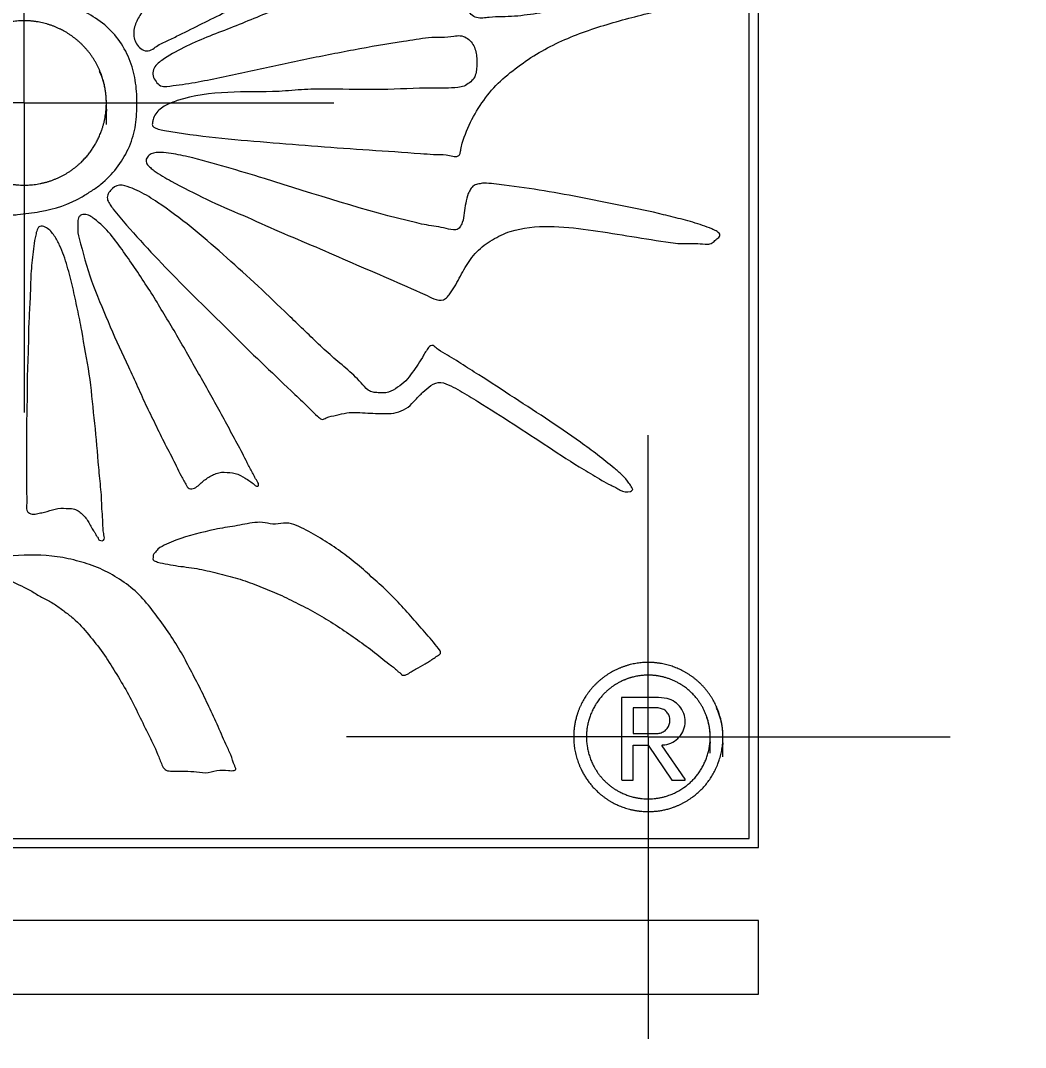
# Model space of a CAD drawing. Header units: millimetres. Extents: x -551 to 210, y 0 to 297.
# Drawn here: x 88.36 to 99.42, y 140.27 to 151.57 of the extents above; entities that cross this region are included whole.
import ezdxf

# ---------------------------------------------------------------- set-up
doc = ezdxf.new("R2010")
doc.units = ezdxf.units.MM
doc.styles.add('SLDTEXTSTYLE2', font='TXT', dxfattribs={"width": 0.605})
doc.dimstyles.new('SLDDIMSTYLE3', dxfattribs={"dimtxt": 2.568319, "dimasz": 2.568319, "dimexe": 0, "dimexo": 0.0625, "dimgap": 0.64208, "dimtad": 2, "dimrnd": 1e-09, "dimzin": 12, "dimdsep": 46, "dimtxsty": 'SLDTEXTSTYLE2', "dimblk1": 'NONE', "dimblk2": 'NONE', "dimsah": 1, "dimcen": 0.09, "dimadec": 0, "dimazin": 0, "dimtfac": 1, "dimtofl": 0, "dimtmove": 0, "dimatfit": 3, "dimldrblk": 'NONE', "dimfxl": 1, "dimtolj": 1, "dimtzin": 12, "dimarcsym": 0})

# ---------------------------------------------------------------- blocks, each defined once
blk = doc.blocks.new('SW_CENTERMARKSYMBOL_4')
at = {"color": 0, "linetype": 'Continuous', "lineweight": 0}
for p, q in [((0, 2.5), (0, 3.321)), ((0, 0), (0, 2.5)), ((-2.5, 0), (-3.321, 0)), ((0, 0), (-2.5, 0)), ((0, 0), (0, -2.5)), ((0, 0), (2.5, 0)), ((2.5, 0), (3.321, 0)), ((0, -2.5), (0, -3.321))]:
    blk.add_line(p, q, dxfattribs=at)
blk = doc.blocks.new('SW_CENTERMARKSYMBOL_5')
at = {"color": 0, "linetype": 'Continuous', "lineweight": 0}
for p, q in [((0, 2.5), (0, 3.405)), ((0, 0), (0, 2.5)), ((-2.5, 0), (-3.405, 0)), ((0, 0), (-2.5, 0)), ((0, 0), (0, -2.5)), ((0, 0), (2.5, 0)), ((2.5, 0), (3.405, 0)), ((0, -2.5), (0, -3.405))]:
    blk.add_line(p, q, dxfattribs=at)
blk = doc.blocks.new('*D14')
at = {"color": 7, "linetype": 'Continuous', "lineweight": 0, "attachment_point": 1, "rotation": 357.2491, "style": 'SLDTEXTSTYLE2'}
for s, insert, char_height in [('R', (137.481, 203.591), 2.646), ('719.48', (140.025, 203.469), 2.6458)]:
    blk.add_mtext(s, dxfattribs=dict(at, insert=insert, char_height=char_height))
blk = doc.blocks.new('_NONE')

msp = doc.modelspace()

# ---------------------------------------------------------------- linework, layer by layer
at = {"color": 7, "linetype": 'Continuous', "lineweight": 15}
for p, q in [((96.478, 142.471), (96.478, 158.847)), ((96.378, 142.571), (96.378, 158.747)), ((94.972, 144.123), (94.972, 143.217)), ((95.379, 144.123), (94.972, 144.123)), ((95.476, 144.111), (95.379, 144.123)), ((95.362, 144.008), (95.101, 144.009)), ((95.101, 144.009), (95.101, 143.727)), ((95.101, 143.727), (95.363, 143.727)), ((95.101, 143.596), (95.266, 143.596)), ((95.101, 143.211), (95.101, 143.596)), ((95.266, 143.596), (95.524, 143.211)), ((95.419, 143.596), (95.424, 143.6)), ((95.419, 143.589), (95.419, 143.596)), ((95.671, 143.223), (95.419, 143.589)), ((94.972, 143.217), (94.978, 143.211)), ((94.978, 143.211), (95.101, 143.211)), ((95.524, 143.211), (95.671, 143.211)), ((95.671, 143.211), (95.671, 143.223)), ((80.201, 142.571), (96.378, 142.571)), ((80.101, 142.471), (96.478, 142.471)), ((96.478, 141.669), (80.101, 141.669)), ((96.478, 140.859), (96.478, 141.669)), ((80.101, 140.859), (96.478, 140.859))]:
    msp.add_line(p, q, dxfattribs=at)
for points, knots in [([(87.667, 149.325), (87.676, 149.343), (87.687, 149.361), (87.715, 149.39), (87.731, 149.404), (87.756, 149.437), (87.767, 149.455), (87.795, 149.484), (87.814, 149.496), (87.854, 149.507), (87.876, 149.505), (87.916, 149.493), (87.936, 149.486), (87.996, 149.47), (88.037, 149.465), (88.12, 149.458), (88.162, 149.453), (88.224, 149.44), (88.245, 149.436), (88.286, 149.434), (88.307, 149.435), (88.369, 149.442), (88.409, 149.45), (88.492, 149.459), (88.533, 149.463), (88.738, 149.499), (88.895, 149.55), (89.073, 149.655), (89.108, 149.678), (89.179, 149.722), (89.213, 149.746), (89.306, 149.825), (89.366, 149.883), (89.467, 150.014), (89.51, 150.084), (89.58, 150.233), (89.606, 150.313), (89.634, 150.475), (89.639, 150.557), (89.643, 150.721), (89.639, 150.804), (89.615, 150.966), (89.597, 151.045), (89.539, 151.2), (89.5, 151.274), (89.406, 151.409), (89.35, 151.472), (89.223, 151.578), (89.152, 151.622), (89.007, 151.703), (88.934, 151.741), (88.781, 151.8), (88.702, 151.823), (88.537, 151.851), (88.453, 151.861), (88.287, 151.867), (88.204, 151.86), (88.08, 151.84), (88.039, 151.828), (87.959, 151.8), (87.919, 151.787), (87.803, 151.738), (87.731, 151.692), (87.63, 151.614), (87.598, 151.587), (87.529, 151.537), (87.493, 151.514), (87.422, 151.467), (87.384, 151.445), (87.32, 151.445), (87.299, 151.449), (87.26, 151.465), (87.242, 151.478), (87.155, 151.537), (87.088, 151.589), (86.955, 151.692), (86.888, 151.744), (86.758, 151.851), (86.692, 151.904), (86.565, 152.014), (86.501, 152.07), (86.304, 152.229), (86.178, 152.341), (85.923, 152.562), (85.794, 152.67), (85.604, 152.837), (85.539, 152.891), (85.412, 153.002), (85.348, 153.057), (85.153, 153.218), (85.029, 153.332), (84.837, 153.497), (84.772, 153.551), (84.644, 153.661), (84.583, 153.719), (84.485, 153.799), (84.448, 153.821), (84.403, 153.866), (84.391, 153.884), (84.369, 153.907), (84.361, 153.914), (84.342, 153.923), (84.331, 153.924), (84.28, 153.917), (84.24, 153.903), (84.179, 153.888), (84.159, 153.882), (84.131, 153.866), (84.123, 153.86), (84.109, 153.844), (84.102, 153.836), (84.073, 153.825), (84.051, 153.826), (84.009, 153.824), (83.988, 153.821), (83.926, 153.812), (83.884, 153.806), (83.801, 153.805), (83.759, 153.808), (83.675, 153.812), (83.634, 153.816), (83.512, 153.838), (83.43, 153.851), (83.27, 153.89), (83.191, 153.914), (83.035, 153.963), (82.956, 153.989), (82.801, 154.045), (82.725, 154.076), (82.494, 154.168), (82.343, 154.236), (82.118, 154.338), (82.042, 154.372), (81.891, 154.44), (81.816, 154.473), (81.705, 154.528), (81.668, 154.547), (81.61, 154.57), (81.59, 154.577), (81.563, 154.59), (81.554, 154.596), (81.536, 154.607), (81.526, 154.614), (81.507, 154.606), (81.504, 154.594), (81.499, 154.575), (81.498, 154.565), (81.495, 154.534), (81.494, 154.514), (81.491, 154.453), (81.484, 154.413), (81.469, 154.334), (81.461, 154.294), (81.447, 154.214), (81.439, 154.174), (81.413, 154.097), (81.398, 154.06), (81.382, 153.98), (81.378, 153.939), (81.341, 153.824), (81.292, 153.754), (81.22, 153.606), (81.188, 153.53), (81.116, 153.382), (81.081, 153.307), (81.013, 153.157), (80.978, 153.082), (80.917, 152.93), (80.89, 152.852), (80.842, 152.694), (80.82, 152.613), (80.805, 152.489), (80.804, 152.447), (80.806, 152.364), (80.806, 152.322), (80.807, 152.26), (80.808, 152.239), (80.822, 152.2), (80.835, 152.183), (80.881, 152.141), (80.921, 152.124), (81.001, 152.105), (81.043, 152.102), (81.126, 152.096), (81.168, 152.093), (81.292, 152.083), (81.376, 152.078), (81.625, 152.072), (81.792, 152.077), (82.124, 152.093), (82.29, 152.106), (82.537, 152.145), (82.619, 152.163), (82.782, 152.202), (82.863, 152.222), (83.021, 152.276), (83.099, 152.307), (83.214, 152.358), (83.252, 152.376), (83.323, 152.42), (83.357, 152.444), (83.427, 152.49), (83.463, 152.511), (83.542, 152.54), (83.585, 152.545), (83.666, 152.526), (83.704, 152.507), (83.782, 152.477), (83.823, 152.466), (83.942, 152.426), (84.02, 152.397), (84.176, 152.339), (84.255, 152.31), (84.646, 152.164), (84.956, 152.038), (85.422, 151.854), (85.576, 151.791), (85.808, 151.696), (85.885, 151.665), (86.039, 151.598), (86.115, 151.563), (86.267, 151.495), (86.342, 151.459), (86.492, 151.384), (86.567, 151.347), (86.674, 151.282), (86.709, 151.259), (86.779, 151.213), (86.814, 151.19), (86.863, 151.151), (86.879, 151.135), (86.889, 151.095), (86.883, 151.069), (86.846, 151.049), (86.824, 151.051), (86.782, 151.057), (86.762, 151.063), (86.702, 151.082), (86.664, 151.098), (86.586, 151.128), (86.547, 151.143), (86.429, 151.186), (86.352, 151.217), (86.12, 151.312), (85.965, 151.372), (85.501, 151.561), (85.191, 151.684), (84.724, 151.864), (84.568, 151.922), (84.257, 152.044), (84.1, 152.101), (83.905, 152.175), (83.866, 152.188), (83.786, 152.213), (83.746, 152.226), (83.671, 152.261), (83.636, 152.283), (83.578, 152.307), (83.558, 152.313), (83.517, 152.315), (83.496, 152.31), (83.458, 152.293), (83.44, 152.282), (83.403, 152.264), (83.384, 152.256), (83.326, 152.232), (83.287, 152.219), (83.171, 152.174), (83.094, 152.142), (82.979, 152.093), (82.941, 152.076), (82.864, 152.043), (82.825, 152.029), (82.742, 152.019), (82.7, 152.017), (82.616, 152.01), (82.574, 152.007), (82.448, 151.998), (82.364, 151.994), (82.195, 151.996), (82.111, 151.999), (81.985, 151.988), (81.943, 151.983), (81.858, 151.978), (81.816, 151.977), (81.69, 151.976), (81.606, 151.977), (81.437, 151.972), (81.353, 151.968), (81.184, 151.961), (81.1, 151.958), (80.974, 151.95), (80.932, 151.947), (80.848, 151.936), (80.807, 151.929), (80.744, 151.926), (80.723, 151.925), (80.681, 151.919), (80.657, 151.915), (80.638, 151.89), (80.638, 151.879), (80.642, 151.858), (80.645, 151.848), (80.657, 151.819), (80.665, 151.8), (80.703, 151.702), (80.722, 151.62), (80.74, 151.496), (80.744, 151.454), (80.748, 151.371), (80.748, 151.328), (80.729, 151.206), (80.696, 151.131), (80.63, 150.98), (80.599, 150.904), (80.544, 150.75), (80.523, 150.668), (80.524, 150.506), (80.535, 150.426), (80.554, 150.306), (80.56, 150.266), (80.578, 150.187), (80.59, 150.148), (80.626, 150.032), (80.646, 149.953), (80.699, 149.8), (80.736, 149.727), (80.765, 149.63), (80.771, 149.611), (80.795, 149.577), (80.815, 149.567), (80.877, 149.557), (80.918, 149.565), (81.039, 149.593), (81.117, 149.62), (81.271, 149.676), (81.346, 149.708), (81.497, 149.773), (81.572, 149.806), (81.721, 149.875), (81.797, 149.908), (81.871, 149.943)], [0, 0, 0, 0, 0.001953, 0.001953, 0.003906, 0.003906, 0.005859, 0.005859, 0.007813, 0.007813, 0.009766, 0.009766, 0.011719, 0.011719, 0.015625, 0.015625, 0.019531, 0.019531, 0.021484, 0.021484, 0.023438, 0.023438, 0.027344, 0.027344, 0.03125, 0.03125, 0.046875, 0.046875, 0.050781, 0.050781, 0.054688, 0.054688, 0.0625, 0.0625, 0.070313, 0.070313, 0.078125, 0.078125, 0.085938, 0.085938, 0.09375, 0.09375, 0.101563, 0.101563, 0.109375, 0.109375, 0.117188, 0.117188, 0.125, 0.125, 0.132813, 0.132813, 0.140625, 0.140625, 0.148438, 0.148438, 0.15625, 0.15625, 0.160156, 0.160156, 0.164063, 0.164063, 0.171875, 0.171875, 0.175781, 0.175781, 0.179688, 0.179688, 0.183594, 0.183594, 0.185547, 0.185547, 0.1875, 0.1875, 0.195313, 0.195313, 0.203125, 0.203125, 0.210938, 0.210938, 0.21875, 0.21875, 0.234375, 0.234375, 0.25, 0.25, 0.257813, 0.257813, 0.265625, 0.265625, 0.28125, 0.28125, 0.289063, 0.289063, 0.296875, 0.296875, 0.300781, 0.300781, 0.302734, 0.302734, 0.303711, 0.303711, 0.304688, 0.304688, 0.308594, 0.308594, 0.310547, 0.310547, 0.311523, 0.311523, 0.3125, 0.3125, 0.314453, 0.314453, 0.316406, 0.316406, 0.320313, 0.320313, 0.324219, 0.324219, 0.328125, 0.328125, 0.335938, 0.335938, 0.34375, 0.34375, 0.351563, 0.351563, 0.359375, 0.359375, 0.375, 0.375, 0.382813, 0.382813, 0.390625, 0.390625, 0.394531, 0.394531, 0.396484, 0.396484, 0.397461, 0.397461, 0.398438, 0.398438, 0.399414, 0.399414, 0.400391, 0.400391, 0.402344, 0.402344, 0.40625, 0.40625, 0.410156, 0.410156, 0.414063, 0.414063, 0.417969, 0.417969, 0.421875, 0.421875, 0.429688, 0.429688, 0.4375, 0.4375, 0.445313, 0.445313, 0.453125, 0.453125, 0.460938, 0.460938, 0.46875, 0.46875, 0.472656, 0.472656, 0.476562, 0.476562, 0.478516, 0.478516, 0.480469, 0.480469, 0.484375, 0.484375, 0.488281, 0.488281, 0.492187, 0.492187, 0.5, 0.5, 0.515625, 0.515625, 0.53125, 0.53125, 0.539062, 0.539062, 0.546875, 0.546875, 0.554687, 0.554687, 0.558594, 0.558594, 0.5625, 0.5625, 0.566406, 0.566406, 0.570312, 0.570312, 0.574219, 0.574219, 0.578125, 0.578125, 0.585937, 0.585937, 0.59375, 0.59375, 0.625, 0.625, 0.640625, 0.640625, 0.648437, 0.648437, 0.65625, 0.65625, 0.664062, 0.664062, 0.671875, 0.671875, 0.675781, 0.675781, 0.679687, 0.679687, 0.681641, 0.681641, 0.683594, 0.683594, 0.685547, 0.685547, 0.6875, 0.6875, 0.691406, 0.691406, 0.695312, 0.695312, 0.703125, 0.703125, 0.71875, 0.71875, 0.75, 0.75, 0.765625, 0.765625, 0.78125, 0.78125, 0.785156, 0.785156, 0.789062, 0.789062, 0.792969, 0.792969, 0.794922, 0.794922, 0.796875, 0.796875, 0.798828, 0.798828, 0.800781, 0.800781, 0.804687, 0.804687, 0.8125, 0.8125, 0.816406, 0.816406, 0.820312, 0.820312, 0.824219, 0.824219, 0.828125, 0.828125, 0.835937, 0.835937, 0.84375, 0.84375, 0.847656, 0.847656, 0.851562, 0.851562, 0.859375, 0.859375, 0.867187, 0.867187, 0.875, 0.875, 0.878906, 0.878906, 0.882812, 0.882812, 0.884766, 0.884766, 0.886719, 0.886719, 0.887695, 0.887695, 0.888672, 0.888672, 0.890625, 0.890625, 0.898437, 0.898437, 0.902344, 0.902344, 0.90625, 0.90625, 0.914062, 0.914062, 0.921875, 0.921875, 0.929688, 0.929688, 0.9375, 0.9375, 0.941406, 0.941406, 0.945313, 0.945313, 0.953125, 0.953125, 0.960937, 0.960937, 0.962891, 0.962891, 0.964844, 0.964844, 0.96875, 0.96875, 0.976562, 0.976562, 0.984375, 0.984375, 0.992187, 0.992187, 1, 1, 1, 1]), ([(89.944, 150.363), (90.131, 150.333), (90.318, 150.305), (90.693, 150.265), (90.881, 150.251), (91.257, 150.218), (91.445, 150.204), (91.821, 150.176), (92.009, 150.161), (92.386, 150.136), (92.574, 150.125), (92.809, 150.106), (92.856, 150.103), (92.951, 150.098), (92.998, 150.101), (93.068, 150.09), (93.091, 150.084), (93.127, 150.078), (93.138, 150.076), (93.162, 150.077), (93.175, 150.08), (93.192, 150.096), (93.195, 150.108), (93.201, 150.131), (93.203, 150.143), (93.209, 150.178), (93.214, 150.201), (93.246, 150.315), (93.284, 150.401), (93.37, 150.568), (93.42, 150.648), (93.534, 150.799), (93.597, 150.869), (93.737, 150.994), (93.812, 151.051), (94.042, 151.215), (94.207, 151.304), (94.553, 151.45), (94.733, 151.509), (95.096, 151.612), (95.28, 151.654), (95.552, 151.731), (95.643, 151.757), (95.752, 151.801), (95.774, 151.811), (95.816, 151.832), (95.838, 151.843), (95.862, 151.869), (95.867, 151.88), (95.867, 151.904), (95.864, 151.915), (95.852, 151.948), (95.842, 151.969), (95.813, 152.006), (95.791, 152.017), (95.747, 152.031), (95.724, 152.036), (95.654, 152.04), (95.608, 152.033), (95.517, 152.012), (95.473, 151.999), (95.383, 151.977), (95.337, 151.966), (95.202, 151.932), (95.113, 151.907), (94.933, 151.858), (94.843, 151.835), (94.574, 151.763), (94.394, 151.713), (94.12, 151.661), (94.028, 151.647), (93.889, 151.629), (93.843, 151.624), (93.75, 151.616), (93.703, 151.616), (93.61, 151.615), (93.563, 151.614), (93.47, 151.603), (93.423, 151.594), (93.356, 151.611), (93.335, 151.623), (93.302, 151.656), (93.292, 151.677), (93.268, 151.743), (93.249, 151.785), (93.207, 151.918), (93.191, 152.009), (93.158, 152.191), (93.142, 152.281), (93.115, 152.464), (93.109, 152.556), (93.102, 152.695), (93.099, 152.741), (93.098, 152.834), (93.099, 152.88), (93.118, 152.971), (93.144, 153.011), (93.203, 153.083), (93.236, 153.116), (93.327, 153.222), (93.384, 153.296), (93.511, 153.432), (93.58, 153.494), (93.718, 153.615), (93.789, 153.673), (94.011, 153.837), (94.168, 153.934), (94.411, 154.07), (94.491, 154.116), (94.65, 154.212), (94.728, 154.262), (94.844, 154.338), (94.882, 154.365), (94.927, 154.401), (94.936, 154.408), (94.953, 154.425), (94.959, 154.436), (94.957, 154.47), (94.938, 154.49), (94.871, 154.51), (94.823, 154.5), (94.738, 154.466), (94.697, 154.446), (94.489, 154.351), (94.325, 154.27), (94.08, 154.146), (93.999, 154.104), (93.835, 154.024), (93.753, 153.983), (93.51, 153.857), (93.348, 153.771), (93.104, 153.646), (93.022, 153.606), (92.9, 153.543), (92.861, 153.52), (92.8, 153.488), (92.779, 153.479), (92.748, 153.464), (92.739, 153.457), (92.72, 153.444), (92.707, 153.444), (92.691, 153.461), (92.687, 153.472), (92.675, 153.491), (92.667, 153.5), (92.645, 153.527), (92.631, 153.545), (92.59, 153.6), (92.559, 153.634), (92.499, 153.703), (92.469, 153.738), (92.405, 153.804), (92.375, 153.838), (92.321, 153.881), (92.304, 153.897), (92.28, 153.922), (92.273, 153.93), (92.26, 153.942), (92.256, 153.946), (92.245, 153.951), (92.239, 153.951), (92.225, 153.941), (92.217, 153.932), (92.2, 153.917), (92.191, 153.91), (92.164, 153.887), (92.147, 153.872), (92.062, 153.794), (91.994, 153.733), (91.647, 153.43), (91.361, 153.197), (91.078, 152.961)], [0, 0, 0, 0, 0.03125, 0.03125, 0.0625, 0.0625, 0.09375, 0.09375, 0.125, 0.125, 0.15625, 0.15625, 0.164062, 0.164062, 0.171875, 0.171875, 0.175781, 0.175781, 0.177734, 0.177734, 0.179687, 0.179687, 0.181641, 0.181641, 0.183594, 0.183594, 0.1875, 0.1875, 0.203125, 0.203125, 0.21875, 0.21875, 0.234375, 0.234375, 0.25, 0.25, 0.28125, 0.28125, 0.3125, 0.3125, 0.34375, 0.34375, 0.359375, 0.359375, 0.363281, 0.363281, 0.367187, 0.367187, 0.369141, 0.369141, 0.371094, 0.371094, 0.375, 0.375, 0.378906, 0.378906, 0.382812, 0.382812, 0.390625, 0.390625, 0.398437, 0.398437, 0.40625, 0.40625, 0.421875, 0.421875, 0.4375, 0.4375, 0.46875, 0.46875, 0.484375, 0.484375, 0.492187, 0.492187, 0.5, 0.5, 0.507812, 0.507812, 0.515625, 0.515625, 0.519531, 0.519531, 0.523437, 0.523437, 0.53125, 0.53125, 0.546875, 0.546875, 0.5625, 0.5625, 0.578125, 0.578125, 0.585938, 0.585938, 0.59375, 0.59375, 0.601563, 0.601563, 0.609375, 0.609375, 0.625, 0.625, 0.640625, 0.640625, 0.65625, 0.65625, 0.6875, 0.6875, 0.703125, 0.703125, 0.71875, 0.71875, 0.726563, 0.726563, 0.728516, 0.728516, 0.730469, 0.730469, 0.734375, 0.734375, 0.742188, 0.742188, 0.75, 0.75, 0.78125, 0.78125, 0.796875, 0.796875, 0.8125, 0.8125, 0.84375, 0.84375, 0.859375, 0.859375, 0.867188, 0.867188, 0.871094, 0.871094, 0.873047, 0.873047, 0.875, 0.875, 0.876953, 0.876953, 0.878906, 0.878906, 0.882813, 0.882813, 0.890625, 0.890625, 0.898438, 0.898438, 0.90625, 0.90625, 0.910156, 0.910156, 0.912109, 0.912109, 0.913086, 0.913086, 0.914063, 0.914063, 0.916016, 0.916016, 0.917969, 0.917969, 0.921875, 0.921875, 0.9375, 0.9375, 1, 1, 1, 1]), ([(91.078, 152.961), (90.937, 152.842), (90.797, 152.721), (90.516, 152.479), (90.374, 152.36), (90.096, 152.115), (89.961, 151.989), (89.78, 151.78), (89.721, 151.708), (89.65, 151.589), (89.628, 151.547), (89.603, 151.458), (89.602, 151.41), (89.63, 151.32), (89.658, 151.28), (89.719, 151.243), (89.743, 151.235), (89.789, 151.243), (89.81, 151.256), (89.848, 151.282), (89.867, 151.296), (89.907, 151.32), (89.929, 151.33), (89.992, 151.36), (90.035, 151.379), (90.245, 151.482), (90.412, 151.567), (90.748, 151.732), (90.917, 151.813), (91.252, 151.98), (91.419, 152.066), (91.754, 152.232), (91.923, 152.314), (92.172, 152.444), (92.256, 152.485), (92.381, 152.548), (92.423, 152.569), (92.505, 152.615), (92.544, 152.64), (92.606, 152.674), (92.627, 152.684), (92.659, 152.698), (92.669, 152.703), (92.688, 152.717), (92.695, 152.727), (92.707, 152.76), (92.711, 152.783), (92.726, 152.827), (92.734, 152.848), (92.75, 152.892), (92.757, 152.914), (92.776, 152.943), (92.785, 152.952), (92.806, 152.962), (92.819, 152.964), (92.84, 152.953), (92.847, 152.942), (92.857, 152.922), (92.861, 152.911), (92.873, 152.878), (92.878, 152.856), (92.892, 152.788), (92.9, 152.743), (92.91, 152.652), (92.912, 152.605), (92.903, 152.537), (92.897, 152.513), (92.867, 152.477), (92.846, 152.467), (92.781, 152.441), (92.738, 152.424), (92.656, 152.38), (92.617, 152.356), (92.536, 152.31), (92.495, 152.289), (92.369, 152.228), (92.285, 152.19), (92.033, 152.072), (91.865, 151.992), (91.526, 151.843), (91.355, 151.772), (91.012, 151.631), (90.841, 151.558), (90.496, 151.423), (90.321, 151.359), (90.073, 151.234), (89.992, 151.188), (89.878, 151.108), (89.84, 151.077), (89.816, 151.011), (89.814, 150.987), (89.825, 150.942), (89.837, 150.922), (89.865, 150.884), (89.88, 150.865), (89.922, 150.845), (89.946, 150.845), (90.015, 150.852), (90.061, 150.861), (90.2, 150.878), (90.292, 150.893), (90.566, 150.949), (90.748, 150.987), (91.112, 151.065), (91.294, 151.107), (91.658, 151.182), (91.841, 151.218), (92.207, 151.287), (92.39, 151.319), (92.62, 151.353), (92.666, 151.36), (92.758, 151.374), (92.804, 151.382), (92.897, 151.391), (92.944, 151.389), (93.037, 151.389), (93.083, 151.394), (93.152, 151.406), (93.175, 151.409), (93.222, 151.404), (93.245, 151.396), (93.305, 151.36), (93.336, 151.322), (93.371, 151.236), (93.379, 151.189), (93.384, 151.097), (93.381, 151.051), (93.367, 150.982), (93.361, 150.959), (93.337, 150.919), (93.319, 150.903), (93.282, 150.875), (93.263, 150.861), (93.219, 150.844), (93.196, 150.84), (93.079, 150.827), (92.985, 150.831), (92.704, 150.829), (92.517, 150.817), (92.142, 150.81), (91.954, 150.817), (91.673, 150.819), (91.579, 150.819), (91.392, 150.809), (91.298, 150.798), (91.017, 150.784), (90.828, 150.793), (90.453, 150.773), (90.264, 150.751), (90.04, 150.677), (89.996, 150.66), (89.914, 150.616), (89.875, 150.586), (89.836, 150.527), (89.826, 150.505), (89.816, 150.471), (89.814, 150.459), (89.81, 150.436), (89.808, 150.423), (89.82, 150.403), (89.832, 150.397), (89.853, 150.387), (89.864, 150.383), (89.898, 150.372), (89.921, 150.367), (89.944, 150.363)], [0, 0, 0, 0, 0.03125, 0.03125, 0.0625, 0.0625, 0.09375, 0.09375, 0.109375, 0.109375, 0.117188, 0.117188, 0.125, 0.125, 0.132813, 0.132813, 0.136719, 0.136719, 0.140625, 0.140625, 0.144531, 0.144531, 0.148438, 0.148438, 0.15625, 0.15625, 0.1875, 0.1875, 0.21875, 0.21875, 0.25, 0.25, 0.28125, 0.28125, 0.296875, 0.296875, 0.304688, 0.304688, 0.3125, 0.3125, 0.316406, 0.316406, 0.318359, 0.318359, 0.320313, 0.320313, 0.324219, 0.324219, 0.328125, 0.328125, 0.332031, 0.332031, 0.333984, 0.333984, 0.335938, 0.335938, 0.337891, 0.337891, 0.339844, 0.339844, 0.34375, 0.34375, 0.351563, 0.351563, 0.359375, 0.359375, 0.363281, 0.363281, 0.367188, 0.367188, 0.375, 0.375, 0.382813, 0.382813, 0.390625, 0.390625, 0.40625, 0.40625, 0.4375, 0.4375, 0.46875, 0.46875, 0.5, 0.5, 0.53125, 0.53125, 0.546875, 0.546875, 0.554688, 0.554688, 0.558594, 0.558594, 0.5625, 0.5625, 0.566406, 0.566406, 0.570313, 0.570313, 0.578125, 0.578125, 0.59375, 0.59375, 0.625, 0.625, 0.65625, 0.65625, 0.6875, 0.6875, 0.71875, 0.71875, 0.726563, 0.726563, 0.734375, 0.734375, 0.742188, 0.742188, 0.75, 0.75, 0.753906, 0.753906, 0.757813, 0.757813, 0.765625, 0.765625, 0.773438, 0.773438, 0.78125, 0.78125, 0.785156, 0.785156, 0.789063, 0.789063, 0.792969, 0.792969, 0.796875, 0.796875, 0.8125, 0.8125, 0.84375, 0.84375, 0.875, 0.875, 0.890625, 0.890625, 0.90625, 0.90625, 0.9375, 0.9375, 0.96875, 0.96875, 0.976563, 0.976563, 0.984375, 0.984375, 0.988281, 0.988281, 0.990234, 0.990234, 0.992188, 0.992188, 0.994141, 0.994141, 0.996094, 0.996094, 1, 1, 1, 1]), ([(89.305, 150.428), (89.305, 150.785), (89.282, 150.902), (89.191, 151.121), (89.125, 151.221), (88.958, 151.388), (88.857, 151.456), (88.639, 151.547), (88.519, 151.571), (88.283, 151.571), (88.164, 151.547), (87.944, 151.456), (87.845, 151.389), (87.676, 151.22), (87.61, 151.121), (87.519, 150.902), (87.496, 150.784), (87.496, 150.549), (87.519, 150.43), (87.609, 150.213), (87.676, 150.112), (87.842, 149.944), (87.943, 149.877), (88.162, 149.785), (88.28, 149.762), (88.519, 149.761), (88.637, 149.785), (88.857, 149.876), (88.957, 149.943), (89.208, 150.194), (89.305, 150.428), (89.305, 150.785)], [-0.125, -0.125, 0, 0, 0.0625, 0.0625, 0.125, 0.125, 0.1875, 0.1875, 0.25, 0.25, 0.3125, 0.3125, 0.375, 0.375, 0.4375, 0.4375, 0.5, 0.5, 0.5625, 0.5625, 0.625, 0.625, 0.6875, 0.6875, 0.75, 0.75, 0.8125, 0.8125, 0.875, 0.875, 1, 1, 1.0625, 1.0625]), ([(95.863, 149.319), (95.793, 149.344), (95.721, 149.363), (95.577, 149.401), (95.505, 149.419), (95.289, 149.472), (95.143, 149.503), (94.706, 149.59), (94.415, 149.649), (93.975, 149.724), (93.827, 149.743), (93.643, 149.766), (93.606, 149.771), (93.532, 149.78), (93.495, 149.784), (93.439, 149.782), (93.421, 149.779), (93.384, 149.771), (93.366, 149.767), (93.333, 149.749), (93.322, 149.734), (93.303, 149.702), (93.294, 149.686), (93.271, 149.635), (93.264, 149.599), (93.253, 149.527), (93.245, 149.492), (93.238, 149.419), (93.234, 149.383), (93.214, 149.332), (93.205, 149.315), (93.184, 149.285), (93.168, 149.275), (93.113, 149.263), (93.077, 149.277), (93.006, 149.294), (92.97, 149.3), (92.862, 149.316), (92.791, 149.329), (92.153, 149.478), (91.599, 149.662), (90.904, 149.877), (90.765, 149.919), (90.485, 149.999), (90.345, 150.04), (90.132, 150.09), (90.061, 150.105), (89.953, 150.12), (89.916, 150.124), (89.843, 150.12), (89.805, 150.113), (89.761, 150.08), (89.751, 150.064), (89.738, 150.03), (89.741, 150.01), (89.761, 149.979), (89.775, 149.967), (89.803, 149.943), (89.817, 149.932), (89.889, 149.876), (89.956, 149.844), (90.018, 149.804)], [0, 0, 0, 0, 0.03125, 0.03125, 0.0625, 0.0625, 0.125, 0.125, 0.25, 0.25, 0.3125, 0.3125, 0.328125, 0.328125, 0.34375, 0.34375, 0.351563, 0.351563, 0.359375, 0.359375, 0.367188, 0.367188, 0.375, 0.375, 0.390625, 0.390625, 0.40625, 0.40625, 0.421875, 0.421875, 0.429688, 0.429688, 0.4375, 0.4375, 0.453125, 0.453125, 0.46875, 0.46875, 0.5, 0.5, 0.75, 0.75, 0.8125, 0.8125, 0.875, 0.875, 0.90625, 0.90625, 0.921875, 0.921875, 0.9375, 0.9375, 0.945313, 0.945313, 0.953125, 0.953125, 0.960938, 0.960938, 0.96875, 0.96875, 1, 1, 1, 1]), ([(94.891, 146.647), (94.831, 146.696), (94.769, 146.744), (94.647, 146.841), (94.584, 146.887), (94.392, 147.019), (94.266, 147.111), (94.006, 147.282), (93.875, 147.366), (93.615, 147.537), (93.485, 147.623), (93.287, 147.746), (93.222, 147.788), (93.123, 147.851), (93.09, 147.872), (93.022, 147.91), (92.988, 147.929), (92.941, 147.963), (92.927, 147.977), (92.903, 147.994), (92.894, 147.999), (92.875, 147.998), (92.866, 147.992), (92.845, 147.972), (92.835, 147.956), (92.815, 147.923), (92.805, 147.906), (92.758, 147.823), (92.714, 147.76), (92.647, 147.667), (92.624, 147.636), (92.572, 147.581), (92.542, 147.558), (92.477, 147.515), (92.445, 147.495), (92.371, 147.472), (92.333, 147.476), (92.276, 147.478), (92.257, 147.479), (92.22, 147.486), (92.202, 147.494), (92.156, 147.527), (92.132, 147.559), (92.055, 147.644), (91.999, 147.696), (91.883, 147.797), (91.823, 147.846), (91.708, 147.947), (91.652, 147.999), (91.486, 148.159), (91.376, 148.267), (91.154, 148.479), (91.044, 148.586), (90.818, 148.795), (90.703, 148.897), (90.474, 149.101), (90.358, 149.202), (90.118, 149.395), (89.995, 149.486), (89.804, 149.615), (89.739, 149.657), (89.634, 149.708), (89.599, 149.724), (89.526, 149.75), (89.488, 149.763), (89.41, 149.758), (89.377, 149.732), (89.338, 149.689), (89.327, 149.672), (89.314, 149.636), (89.313, 149.615), (89.325, 149.579), (89.336, 149.562), (89.357, 149.53), (89.368, 149.514), (89.402, 149.467), (89.427, 149.438), (89.452, 149.409)], [0, 0, 0, 0, 0.03125, 0.03125, 0.0625, 0.0625, 0.125, 0.125, 0.1875, 0.1875, 0.25, 0.25, 0.28125, 0.28125, 0.296875, 0.296875, 0.3125, 0.3125, 0.320313, 0.320313, 0.324219, 0.324219, 0.328125, 0.328125, 0.335938, 0.335938, 0.34375, 0.34375, 0.375, 0.375, 0.390625, 0.390625, 0.40625, 0.40625, 0.421875, 0.421875, 0.4375, 0.4375, 0.445313, 0.445313, 0.453125, 0.453125, 0.46875, 0.46875, 0.5, 0.5, 0.53125, 0.53125, 0.5625, 0.5625, 0.625, 0.625, 0.6875, 0.6875, 0.75, 0.75, 0.8125, 0.8125, 0.875, 0.875, 0.90625, 0.90625, 0.921875, 0.921875, 0.9375, 0.9375, 0.953125, 0.953125, 0.960937, 0.960937, 0.96875, 0.96875, 0.976562, 0.976562, 0.984375, 0.984375, 1, 1, 1, 1]), ([(90.018, 149.804), (90.147, 149.737), (90.277, 149.67), (90.539, 149.543), (90.673, 149.488), (90.94, 149.371), (91.073, 149.311), (91.339, 149.194), (91.474, 149.139), (91.741, 149.023), (91.874, 148.964), (92.142, 148.85), (92.275, 148.791), (92.543, 148.676), (92.676, 148.618), (92.841, 148.542), (92.875, 148.526), (92.942, 148.498), (92.98, 148.487), (93.031, 148.507), (93.045, 148.519), (93.07, 148.545), (93.081, 148.56), (93.112, 148.604), (93.131, 148.634), (93.184, 148.729), (93.216, 148.793), (93.29, 148.916), (93.329, 148.976), (93.431, 149.08), (93.49, 149.123), (93.614, 149.197), (93.68, 149.229), (93.886, 149.295), (94.033, 149.308), (94.32, 149.306), (94.463, 149.29), (94.748, 149.251), (94.89, 149.228), (95.174, 149.182), (95.317, 149.159), (95.53, 149.125), (95.602, 149.118), (95.711, 149.118), (95.747, 149.119), (95.82, 149.118), (95.855, 149.115), (95.909, 149.111), (95.928, 149.11), (95.963, 149.119), (95.977, 149.131), (96.004, 149.155), (96.017, 149.167), (96.039, 149.182), (96.047, 149.188), (96.056, 149.203), (96.057, 149.213), (96.045, 149.238), (96.028, 149.248), (95.998, 149.266), (95.981, 149.273), (95.931, 149.294), (95.897, 149.307), (95.863, 149.319)], [0, 0, 0, 0, 0.0625, 0.0625, 0.125, 0.125, 0.1875, 0.1875, 0.25, 0.25, 0.3125, 0.3125, 0.375, 0.375, 0.4375, 0.4375, 0.453125, 0.453125, 0.46875, 0.46875, 0.476562, 0.476562, 0.484375, 0.484375, 0.5, 0.5, 0.53125, 0.53125, 0.5625, 0.5625, 0.59375, 0.59375, 0.625, 0.625, 0.6875, 0.6875, 0.75, 0.75, 0.8125, 0.8125, 0.875, 0.875, 0.90625, 0.90625, 0.921875, 0.921875, 0.9375, 0.9375, 0.945313, 0.945313, 0.953125, 0.953125, 0.960938, 0.960938, 0.964844, 0.964844, 0.96875, 0.96875, 0.976563, 0.976563, 0.984375, 0.984375, 1, 1, 1, 1]), ([(90.955, 146.517), (90.934, 146.551), (90.917, 146.588), (90.879, 146.659), (90.86, 146.695), (90.806, 146.803), (90.768, 146.874), (90.653, 147.087), (90.577, 147.23), (90.42, 147.512), (90.34, 147.652), (90.181, 147.934), (90.101, 148.074), (89.935, 148.351), (89.853, 148.49), (89.679, 148.762), (89.589, 148.896), (89.448, 149.093), (89.401, 149.158), (89.297, 149.283), (89.237, 149.34), (89.156, 149.403), (89.14, 149.414), (89.103, 149.433), (89.083, 149.438), (89.052, 149.439), (89.041, 149.438), (89.022, 149.431), (89.013, 149.424), (88.995, 149.4), (88.991, 149.378), (88.989, 149.337), (88.991, 149.317), (88.989, 149.276), (88.989, 149.256), (88.999, 149.194), (89.013, 149.155), (89.022, 149.115)], [0, 0, 0, 0, 0.03125, 0.03125, 0.0625, 0.0625, 0.125, 0.125, 0.25, 0.25, 0.375, 0.375, 0.5, 0.5, 0.625, 0.625, 0.75, 0.75, 0.8125, 0.8125, 0.875, 0.875, 0.890625, 0.890625, 0.90625, 0.90625, 0.914063, 0.914063, 0.921875, 0.921875, 0.9375, 0.9375, 0.953125, 0.953125, 0.96875, 0.96875, 1, 1, 1, 1]), ([(89.194, 145.905), (89.2, 145.896), (89.209, 145.889), (89.217, 145.871), (89.22, 145.86), (89.237, 145.849), (89.248, 145.847), (89.269, 145.849), (89.278, 145.856), (89.286, 145.886), (89.279, 145.906), (89.272, 145.947), (89.27, 145.967), (89.265, 146.027), (89.267, 146.068), (89.26, 146.149), (89.255, 146.19), (89.253, 146.271), (89.253, 146.311), (89.248, 146.392), (89.243, 146.433), (89.23, 146.553), (89.223, 146.634), (89.203, 146.877), (89.189, 147.038), (89.154, 147.36), (89.14, 147.522), (89.093, 147.842), (89.061, 148.001), (89.021, 148.24), (89.005, 148.319), (88.969, 148.477), (88.953, 148.556), (88.918, 148.714), (88.897, 148.793), (88.851, 148.948), (88.825, 149.025), (88.774, 149.135), (88.755, 149.171), (88.708, 149.239), (88.681, 149.271), (88.627, 149.303), (88.607, 149.311), (88.576, 149.311), (88.566, 149.306), (88.552, 149.29), (88.547, 149.281), (88.536, 149.252), (88.532, 149.231), (88.524, 149.191), (88.52, 149.171), (88.516, 149.151)], [0, 0, 0, 0, 0.007813, 0.007813, 0.015625, 0.015625, 0.023438, 0.023438, 0.03125, 0.03125, 0.046875, 0.046875, 0.0625, 0.0625, 0.09375, 0.09375, 0.125, 0.125, 0.15625, 0.15625, 0.1875, 0.1875, 0.25, 0.25, 0.375, 0.375, 0.5, 0.5, 0.625, 0.625, 0.6875, 0.6875, 0.75, 0.75, 0.8125, 0.8125, 0.875, 0.875, 0.90625, 0.90625, 0.9375, 0.9375, 0.953125, 0.953125, 0.960938, 0.960938, 0.96875, 0.96875, 0.984375, 0.984375, 1, 1, 1, 1]), ([(89.452, 149.409), (89.552, 149.293), (89.652, 149.178), (89.86, 148.955), (89.967, 148.846), (90.179, 148.627), (90.287, 148.52), (90.505, 148.307), (90.613, 148.199), (90.829, 147.984), (90.939, 147.879), (91.159, 147.668), (91.268, 147.561), (91.436, 147.406), (91.49, 147.352), (91.571, 147.271), (91.598, 147.245), (91.641, 147.207), (91.654, 147.191), (91.681, 147.181), (91.691, 147.184), (91.708, 147.192), (91.716, 147.197), (91.76, 147.216), (91.799, 147.221), (91.874, 147.238), (91.911, 147.248), (92.025, 147.268), (92.103, 147.257), (92.218, 147.251), (92.256, 147.25), (92.333, 147.249), (92.372, 147.248), (92.449, 147.249), (92.486, 147.254), (92.558, 147.28), (92.593, 147.296), (92.654, 147.343), (92.68, 147.372), (92.732, 147.428), (92.759, 147.456), (92.816, 147.508), (92.844, 147.535), (92.908, 147.577), (92.946, 147.594), (93.023, 147.587), (93.058, 147.568), (93.128, 147.536), (93.162, 147.518), (93.263, 147.461), (93.328, 147.42), (93.523, 147.298), (93.653, 147.217), (93.911, 147.049), (94.04, 146.965), (94.297, 146.796), (94.425, 146.711), (94.623, 146.593), (94.688, 146.552), (94.787, 146.493), (94.822, 146.476), (94.874, 146.451), (94.891, 146.442), (94.925, 146.423), (94.941, 146.412), (94.991, 146.385), (95.032, 146.379), (95.079, 146.394), (95.089, 146.398), (95.098, 146.415), (95.092, 146.425), (95.076, 146.45), (95.065, 146.466), (95.032, 146.513), (95.007, 146.543), (94.952, 146.597), (94.922, 146.623), (94.891, 146.647)], [0, 0, 0, 0, 0.0625, 0.0625, 0.125, 0.125, 0.1875, 0.1875, 0.25, 0.25, 0.3125, 0.3125, 0.375, 0.375, 0.40625, 0.40625, 0.421875, 0.421875, 0.429688, 0.429688, 0.433594, 0.433594, 0.4375, 0.4375, 0.453125, 0.453125, 0.46875, 0.46875, 0.5, 0.5, 0.515625, 0.515625, 0.53125, 0.53125, 0.546875, 0.546875, 0.5625, 0.5625, 0.578125, 0.578125, 0.59375, 0.59375, 0.609375, 0.609375, 0.625, 0.625, 0.640625, 0.640625, 0.65625, 0.65625, 0.6875, 0.6875, 0.75, 0.75, 0.8125, 0.8125, 0.875, 0.875, 0.90625, 0.90625, 0.921875, 0.921875, 0.929688, 0.929688, 0.9375, 0.9375, 0.953125, 0.953125, 0.957031, 0.957031, 0.960937, 0.960937, 0.96875, 0.96875, 0.984375, 0.984375, 1, 1, 1, 1]), ([(88.516, 149.151), (88.505, 149.07), (88.493, 148.988), (88.477, 148.826), (88.473, 148.744), (88.469, 148.581), (88.466, 148.499), (88.456, 148.336), (88.451, 148.255), (88.447, 148.091), (88.447, 148.01), (88.442, 147.846), (88.438, 147.765), (88.432, 147.602), (88.433, 147.52), (88.432, 147.356), (88.43, 147.275), (88.424, 147.03), (88.426, 146.866), (88.427, 146.621), (88.427, 146.539), (88.426, 146.417), (88.427, 146.376), (88.429, 146.315), (88.43, 146.294), (88.429, 146.254), (88.427, 146.233), (88.425, 146.203), (88.426, 146.192), (88.432, 146.173), (88.439, 146.165), (88.463, 146.146), (88.484, 146.141), (88.525, 146.141), (88.545, 146.146), (88.585, 146.154), (88.605, 146.159), (88.665, 146.172), (88.704, 146.186), (88.782, 146.206), (88.822, 146.206), (88.883, 146.203), (88.903, 146.203), (88.943, 146.201), (88.963, 146.195), (89.015, 146.165), (89.044, 146.138), (89.083, 146.092), (89.095, 146.076), (89.117, 146.043), (89.125, 146.025), (89.141, 145.988), (89.153, 145.972), (89.171, 145.948), (89.177, 145.94), (89.186, 145.922), (89.189, 145.913), (89.194, 145.905)], [0, 0, 0, 0, 0.0625, 0.0625, 0.125, 0.125, 0.1875, 0.1875, 0.25, 0.25, 0.3125, 0.3125, 0.375, 0.375, 0.4375, 0.4375, 0.5, 0.5, 0.625, 0.625, 0.6875, 0.6875, 0.71875, 0.71875, 0.734375, 0.734375, 0.75, 0.75, 0.757812, 0.757812, 0.765625, 0.765625, 0.78125, 0.78125, 0.796875, 0.796875, 0.8125, 0.8125, 0.84375, 0.84375, 0.875, 0.875, 0.890625, 0.890625, 0.90625, 0.90625, 0.9375, 0.9375, 0.953125, 0.953125, 0.96875, 0.96875, 0.984375, 0.984375, 0.992187, 0.992187, 1, 1, 1, 1]), ([(89.022, 149.115), (89.062, 148.957), (89.105, 148.801), (89.221, 148.5), (89.285, 148.352), (89.411, 148.055), (89.478, 147.908), (89.581, 147.689), (89.616, 147.616), (89.682, 147.469), (89.714, 147.394), (89.785, 147.249), (89.821, 147.177), (89.891, 147.031), (89.926, 146.958), (90.001, 146.815), (90.039, 146.744), (90.091, 146.634), (90.108, 146.597), (90.146, 146.526), (90.168, 146.492), (90.192, 146.447), (90.196, 146.438), (90.212, 146.424), (90.222, 146.421), (90.252, 146.418), (90.272, 146.424), (90.323, 146.457), (90.349, 146.489), (90.414, 146.537), (90.448, 146.558), (90.503, 146.584), (90.522, 146.592), (90.562, 146.602), (90.582, 146.603), (90.643, 146.6), (90.684, 146.598), (90.762, 146.579), (90.797, 146.558), (90.866, 146.515), (90.902, 146.495), (90.938, 146.458), (90.947, 146.452), (90.962, 146.447), (90.967, 146.446), (90.977, 146.451), (90.978, 146.456), (90.983, 146.482), (90.967, 146.499), (90.955, 146.517)], [0, 0, 0, 0, 0.125, 0.125, 0.25, 0.25, 0.375, 0.375, 0.4375, 0.4375, 0.5, 0.5, 0.5625, 0.5625, 0.625, 0.625, 0.6875, 0.6875, 0.71875, 0.71875, 0.75, 0.75, 0.757812, 0.757812, 0.765625, 0.765625, 0.78125, 0.78125, 0.8125, 0.8125, 0.84375, 0.84375, 0.859375, 0.859375, 0.875, 0.875, 0.90625, 0.90625, 0.9375, 0.9375, 0.96875, 0.96875, 0.976562, 0.976562, 0.980469, 0.980469, 0.984375, 0.984375, 1, 1, 1, 1]), ([(92.827, 144.819), (92.775, 144.877), (92.725, 144.938), (92.622, 145.056), (92.568, 145.113), (92.462, 145.227), (92.407, 145.282), (92.292, 145.388), (92.234, 145.439), (92.119, 145.543), (92.059, 145.593), (91.936, 145.689), (91.875, 145.737), (91.744, 145.824), (91.677, 145.865), (91.541, 145.946), (91.469, 145.984), (91.36, 146.032), (91.323, 146.043), (91.245, 146.043), (91.204, 146.032), (91.126, 146.029), (91.088, 146.04), (91.013, 146.052), (90.975, 146.052), (90.864, 146.04), (90.792, 146.022), (90.645, 145.998), (90.572, 145.987), (90.354, 145.941), (90.21, 145.905), (90.036, 145.841), (90.002, 145.827), (89.934, 145.795), (89.9, 145.779), (89.859, 145.743), (89.848, 145.727), (89.831, 145.706), (89.824, 145.699), (89.817, 145.682), (89.819, 145.673), (89.819, 145.654), (89.815, 145.644), (89.825, 145.629), (89.835, 145.625), (89.86, 145.616), (89.878, 145.611), (89.895, 145.605)], [0, 0, 0, 0, 0.0625, 0.0625, 0.125, 0.125, 0.1875, 0.1875, 0.25, 0.25, 0.3125, 0.3125, 0.375, 0.375, 0.4375, 0.4375, 0.5, 0.5, 0.53125, 0.53125, 0.5625, 0.5625, 0.59375, 0.59375, 0.625, 0.625, 0.6875, 0.6875, 0.75, 0.75, 0.875, 0.875, 0.90625, 0.90625, 0.9375, 0.9375, 0.953125, 0.953125, 0.960937, 0.960937, 0.96875, 0.96875, 0.976562, 0.976562, 0.984375, 0.984375, 1, 1, 1, 1]), ([(90.619, 143.607), (90.585, 143.68), (90.556, 143.756), (90.49, 143.903), (90.454, 143.976), (90.385, 144.122), (90.352, 144.195), (90.277, 144.338), (90.239, 144.409), (90.165, 144.553), (90.126, 144.624), (90.042, 144.761), (89.996, 144.828), (89.904, 144.961), (89.856, 145.027), (89.755, 145.155), (89.702, 145.218), (89.583, 145.33), (89.519, 145.38), (89.382, 145.467), (89.31, 145.507), (89.16, 145.574), (89.083, 145.599), (88.926, 145.642), (88.846, 145.661), (88.604, 145.695), (88.441, 145.694), (88.197, 145.674), (88.115, 145.666), (88.019, 145.63), (88, 145.622), (87.976, 145.603), (87.968, 145.597), (87.954, 145.581), (87.95, 145.571), (87.953, 145.551), (87.96, 145.542), (87.973, 145.527), (87.982, 145.521), (88.002, 145.514), (88.012, 145.513), (88.031, 145.506), (88.041, 145.501), (88.05, 145.496)], [0, 0, 0, 0, 0.0625, 0.0625, 0.125, 0.125, 0.1875, 0.1875, 0.25, 0.25, 0.3125, 0.3125, 0.375, 0.375, 0.4375, 0.4375, 0.5, 0.5, 0.5625, 0.5625, 0.625, 0.625, 0.6875, 0.6875, 0.75, 0.75, 0.875, 0.875, 0.9375, 0.9375, 0.953125, 0.953125, 0.960937, 0.960937, 0.96875, 0.96875, 0.976562, 0.976562, 0.984375, 0.984375, 0.992187, 0.992187, 1, 1, 1, 1]), ([(89.895, 145.605), (89.971, 145.59), (90.047, 145.575), (90.203, 145.557), (90.28, 145.545), (90.432, 145.515), (90.507, 145.498), (90.656, 145.458), (90.73, 145.438), (90.877, 145.391), (90.948, 145.362), (91.092, 145.306), (91.163, 145.277), (91.304, 145.212), (91.373, 145.175), (91.512, 145.106), (91.581, 145.069), (91.716, 144.989), (91.784, 144.95), (91.915, 144.864), (91.979, 144.819), (92.107, 144.729), (92.171, 144.684), (92.295, 144.589), (92.354, 144.537), (92.432, 144.478), (92.448, 144.467), (92.479, 144.442), (92.492, 144.429), (92.514, 144.408), (92.522, 144.403), (92.538, 144.391), (92.545, 144.384), (92.558, 144.369), (92.568, 144.366), (92.587, 144.368), (92.597, 144.371), (92.624, 144.382), (92.64, 144.394), (92.673, 144.415), (92.69, 144.425), (92.742, 144.453), (92.777, 144.471), (92.845, 144.512), (92.877, 144.534), (92.926, 144.567), (92.943, 144.577), (92.967, 144.594), (92.975, 144.6), (92.985, 144.617), (92.982, 144.628), (92.932, 144.701), (92.88, 144.76), (92.827, 144.819)], [0, 0, 0, 0, 0.0625, 0.0625, 0.125, 0.125, 0.1875, 0.1875, 0.25, 0.25, 0.3125, 0.3125, 0.375, 0.375, 0.4375, 0.4375, 0.5, 0.5, 0.5625, 0.5625, 0.625, 0.625, 0.6875, 0.6875, 0.75, 0.75, 0.765625, 0.765625, 0.78125, 0.78125, 0.789062, 0.789062, 0.796875, 0.796875, 0.804687, 0.804687, 0.8125, 0.8125, 0.828125, 0.828125, 0.84375, 0.84375, 0.875, 0.875, 0.90625, 0.90625, 0.921875, 0.921875, 0.929687, 0.929687, 0.9375, 0.9375, 1, 1, 1, 1]), ([(88.05, 145.496), (88.129, 145.463), (88.206, 145.428), (88.36, 145.355), (88.438, 145.32), (88.547, 145.253), (88.583, 145.231), (88.659, 145.193), (88.697, 145.173), (88.768, 145.127), (88.803, 145.101), (88.871, 145.049), (88.906, 145.023), (89.004, 144.941), (89.057, 144.877), (89.165, 144.748), (89.218, 144.683), (89.314, 144.545), (89.359, 144.473), (89.448, 144.329), (89.492, 144.257), (89.614, 144.034), (89.685, 143.881), (89.798, 143.653), (89.837, 143.578), (89.885, 143.461), (89.9, 143.421), (89.925, 143.363), (89.934, 143.342), (89.967, 143.316), (89.989, 143.314), (90.095, 143.309), (90.18, 143.314), (90.308, 143.305), (90.351, 143.296), (90.436, 143.294), (90.478, 143.309), (90.562, 143.326), (90.605, 143.322), (90.669, 143.317), (90.69, 143.315), (90.717, 143.321), (90.722, 143.323), (90.729, 143.331), (90.729, 143.337), (90.726, 143.353), (90.721, 143.362), (90.698, 143.41), (90.689, 143.452), (90.657, 143.53), (90.637, 143.568), (90.619, 143.607)], [0, 0, 0, 0, 0.0625, 0.0625, 0.125, 0.125, 0.15625, 0.15625, 0.1875, 0.1875, 0.21875, 0.21875, 0.25, 0.25, 0.3125, 0.3125, 0.375, 0.375, 0.4375, 0.4375, 0.5, 0.5, 0.625, 0.625, 0.6875, 0.6875, 0.71875, 0.71875, 0.734375, 0.734375, 0.75, 0.75, 0.8125, 0.8125, 0.84375, 0.84375, 0.875, 0.875, 0.90625, 0.90625, 0.921875, 0.921875, 0.925781, 0.925781, 0.929687, 0.929687, 0.9375, 0.9375, 0.96875, 0.96875, 1, 1, 1, 1]), ([(96.088, 143.471), (96.088, 143.796), (96.067, 143.902), (95.985, 144.1), (95.924, 144.191), (95.773, 144.343), (95.681, 144.404), (95.483, 144.487), (95.375, 144.508), (95.16, 144.509), (95.052, 144.487), (94.853, 144.404), (94.762, 144.344), (94.609, 144.19), (94.549, 144.1), (94.467, 143.902), (94.446, 143.794), (94.446, 143.474), (94.534, 143.26), (94.76, 143.033), (94.851, 142.971), (95.05, 142.888), (95.157, 142.867), (95.483, 142.866), (95.697, 142.956), (95.999, 143.259), (96.088, 143.471), (96.088, 143.796)], [-0.125, -0.125, 0, 0, 0.0625, 0.0625, 0.125, 0.125, 0.1875, 0.1875, 0.25, 0.25, 0.3125, 0.3125, 0.375, 0.375, 0.4375, 0.4375, 0.5, 0.5, 0.625, 0.625, 0.6875, 0.6875, 0.75, 0.75, 0.875, 0.875, 1, 1, 1.0625, 1.0625]), ([(95.948, 143.508), (95.948, 143.777), (95.93, 143.865), (95.862, 144.03), (95.812, 144.105), (95.624, 144.294), (95.446, 144.368), (95.178, 144.369), (95.088, 144.351), (94.923, 144.282), (94.848, 144.232), (94.658, 144.041), (94.586, 143.865), (94.586, 143.511), (94.659, 143.333), (94.846, 143.144), (94.922, 143.093), (95.087, 143.025), (95.176, 143.007), (95.446, 143.006), (95.623, 143.081), (95.875, 143.332), (95.948, 143.508), (95.948, 143.777)], [-0.125, -0.125, 0, 0, 0.0625, 0.0625, 0.125, 0.125, 0.25, 0.25, 0.3125, 0.3125, 0.375, 0.375, 0.5, 0.5, 0.625, 0.625, 0.6875, 0.6875, 0.75, 0.75, 0.875, 0.875, 1, 1, 1.0625, 1.0625]), ([(95.424, 143.6), (95.487, 143.603), (95.547, 143.628), (95.636, 143.714), (95.665, 143.772), (95.677, 143.894), (95.66, 143.958), (95.59, 144.058), (95.536, 144.096), (95.476, 144.111)], [0, 0, 0, 0, 0.25, 0.25, 0.5, 0.5, 0.75, 0.75, 1, 1, 1, 1]), ([(95.458, 143.974), (95.445, 143.985), (95.429, 143.994), (95.413, 143.999), (95.397, 144.005), (95.379, 144.008), (95.362, 144.008)], [0, 0, 0, 0, 0.0000516405, 0.0000516405, 0.0000516405, 0.000103723, 0.000103723, 0.000103723, 0.000103723]), ([(95.363, 143.727), (95.379, 143.727), (95.395, 143.729), (95.41, 143.735), (95.425, 143.74), (95.439, 143.748), (95.451, 143.757), (95.464, 143.767), (95.474, 143.779), (95.483, 143.793), (95.491, 143.806), (95.498, 143.821), (95.501, 143.837), (95.505, 143.852), (95.506, 143.869), (95.504, 143.884), (95.502, 143.9), (95.498, 143.916), (95.491, 143.931), (95.484, 143.945), (95.474, 143.959), (95.463, 143.97), (95.461, 143.971), (95.46, 143.973), (95.458, 143.974)], [0, 0, 0, 0, 0.0000474741, 0.0000474741, 0.0000474741, 0.0000949378, 0.0000949378, 0.0000949378, 0.0001425651, 0.0001425651, 0.0001425651, 0.0001905478, 0.0001905478, 0.0001905478, 0.0002388691, 0.0002388691, 0.0002388691, 0.0002873639, 0.0002873639, 0.0002873639, 0.0003357876, 0.0003357876, 0.0003357876, 0.0003419975, 0.0003419975, 0.0003419975, 0.0003419975])]:
    msp.add_open_spline(points, degree=3, knots=knots, dxfattribs=at)

# ---------------------------------------------------------------- block references
at = {"color": 7, "linetype": 'Continuous', "lineweight": 0}
for name, p in [('SW_CENTERMARKSYMBOL_5', (88.401, 150.666)), ('SW_CENTERMARKSYMBOL_4', (95.267, 143.688))]:
    msp.add_blockref(name, p, dxfattribs=at)

# ---------------------------------------------------------------- dimensions: what is measured, and where the dimension line sits
dim = msp.add_radius_dim(center=(-551.323, 233.28), mpoint=(0, 0), dimstyle='SLDDIMSTYLE3', dxfattribs=at)
dim.commit()
dim.dimension.update_dxf_attribs({"geometry": '*D14', "text_midpoint": (143.89, 199.875), "dimtype": 164})

doc.saveas('drawing.dxf')
